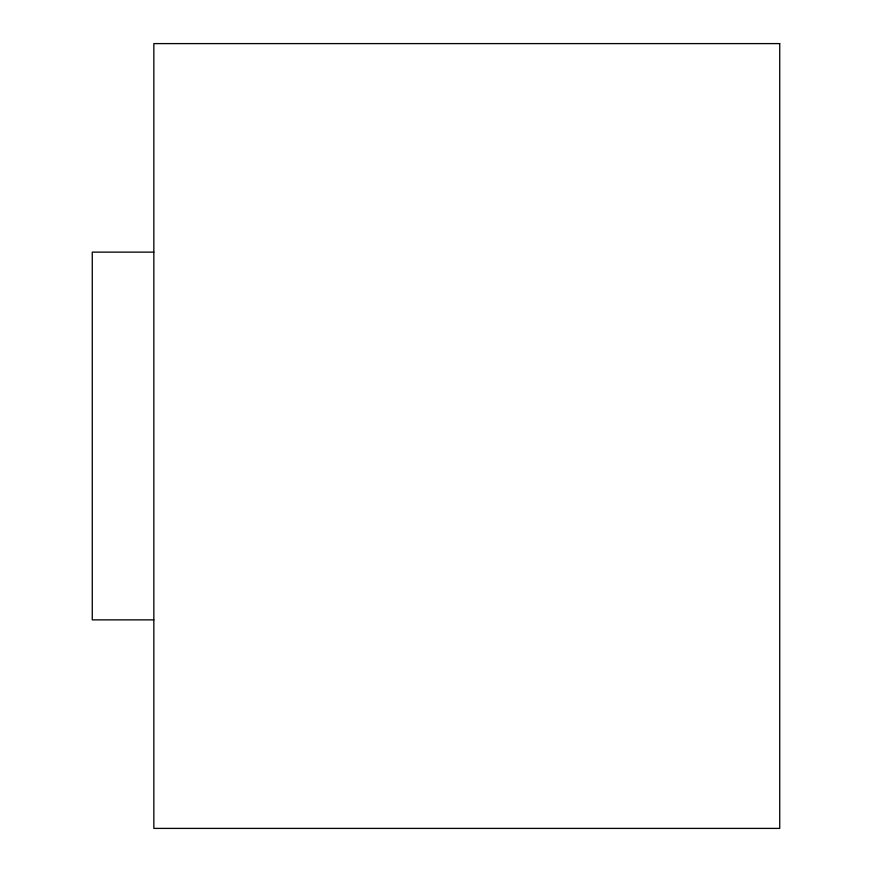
<?xml version="1.0" encoding="UTF-8"?>
<svg xmlns="http://www.w3.org/2000/svg" width="872" height="872" viewBox="0 0 872 872"><rect width="100%" height="100%" fill="white"/><g stroke="black" fill="none" stroke-linecap="round" stroke-linejoin="round"><path stroke-width="1.31" d="M153.843 252.128L92.269 252.128L92.269 619.872L153.843 619.872M779.732 43.6L153.843 43.6L153.843 828.4L779.732 828.4L779.732 43.6"/></g></svg>
